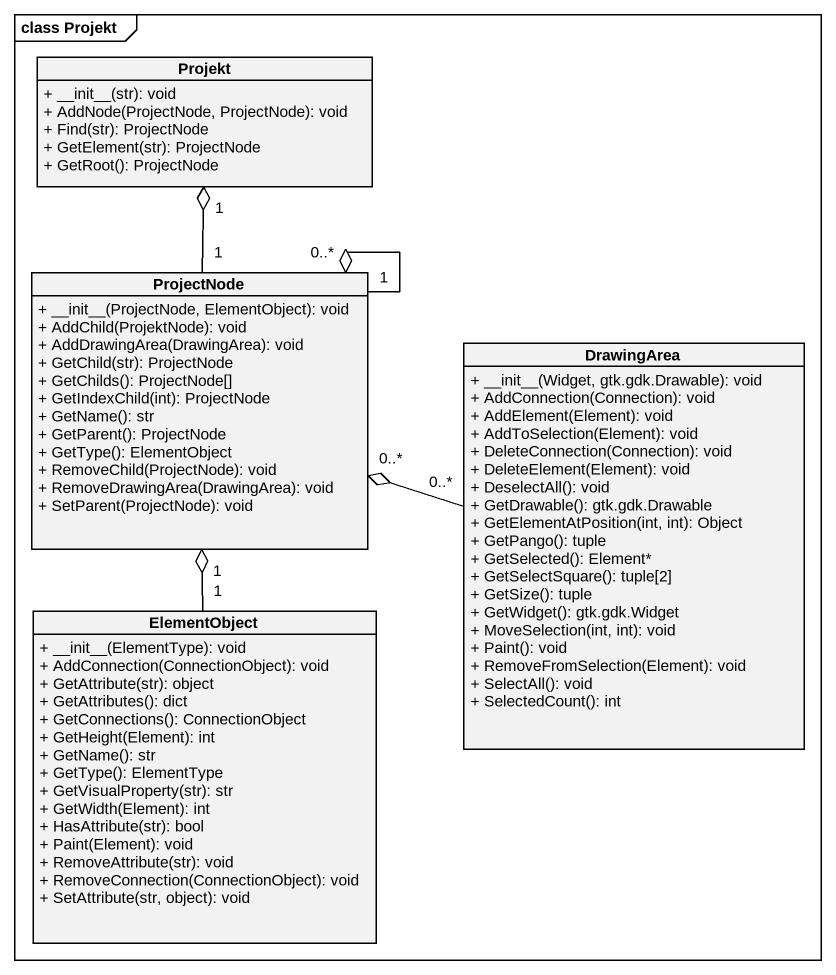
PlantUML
@startuml
mainframe class Projekt
hide circle
hide empty members
skinparam classAttributeIconSize 0
class Projekt {
  + ~__init~__(str): void
  + AddNode(ProjectNode, ProjectNode): void
  + Find(str): ProjectNode
  + GetElement(str): ProjectNode
  + GetRoot(): ProjectNode
}
class ProjectNode {
  + ~__init~__(ProjectNode, ElementObject): void
  + AddChild(ProjektNode): void
  + AddDrawingArea(DrawingArea): void
  + GetChild(str): ProjectNode
  + GetChilds(): ProjectNode[]
  + GetIndexChild(int): ProjectNode
  + GetName(): str
  + GetParent(): ProjectNode
  + GetType(): ElementObject
  + RemoveChild(ProjectNode): void
  + RemoveDrawingArea(DrawingArea): void
  + SetParent(ProjectNode): void
}
class DrawingArea {
  + ~__init~__(Widget, gtk.gdk.Drawable): void
  + AddConnection(Connection): void
  + AddElement(Element): void
  + AddToSelection(Element): void
  + DeleteConnection(Connection): void
  + DeleteElement(Element): void
  + DeselectAll(): void
  + GetDrawable(): gtk.gdk.Drawable
  + GetElementAtPosition(int, int): Object
  + GetPango(): tuple
  + GetSelected(): Element*
  + GetSelectSquare(): tuple[2]
  + GetSize(): tuple
  + GetWidget(): gtk.gdk.Widget
  + MoveSelection(int, int): void
  + Paint(): void
  + RemoveFromSelection(Element): void
  + SelectAll(): void
  + SelectedCount(): int
}
class ElementObject {
  + ~__init~__(ElementType): void
  + AddConnection(ConnectionObject): void
  + GetAttribute(str): object
  + GetAttributes(): dict
  + GetConnections(): ConnectionObject
  + GetHeight(Element): int
  + GetName(): str
  + GetType(): ElementType
  + GetVisualProperty(str): str
  + GetWidth(Element): int
  + HasAttribute(str): bool
  + Paint(Element): void
  + RemoveAttribute(str): void
  + RemoveConnection(ConnectionObject): void
  + SetAttribute(str, object): void
}
ProjectNode "1" -up-o "1" Projekt
ProjectNode "1" --o "0..*" ProjectNode
DrawingArea "0..*" -left-o "0..*" ProjectNode
ElementObject "1" -up-o "1" ProjectNode
@enduml
